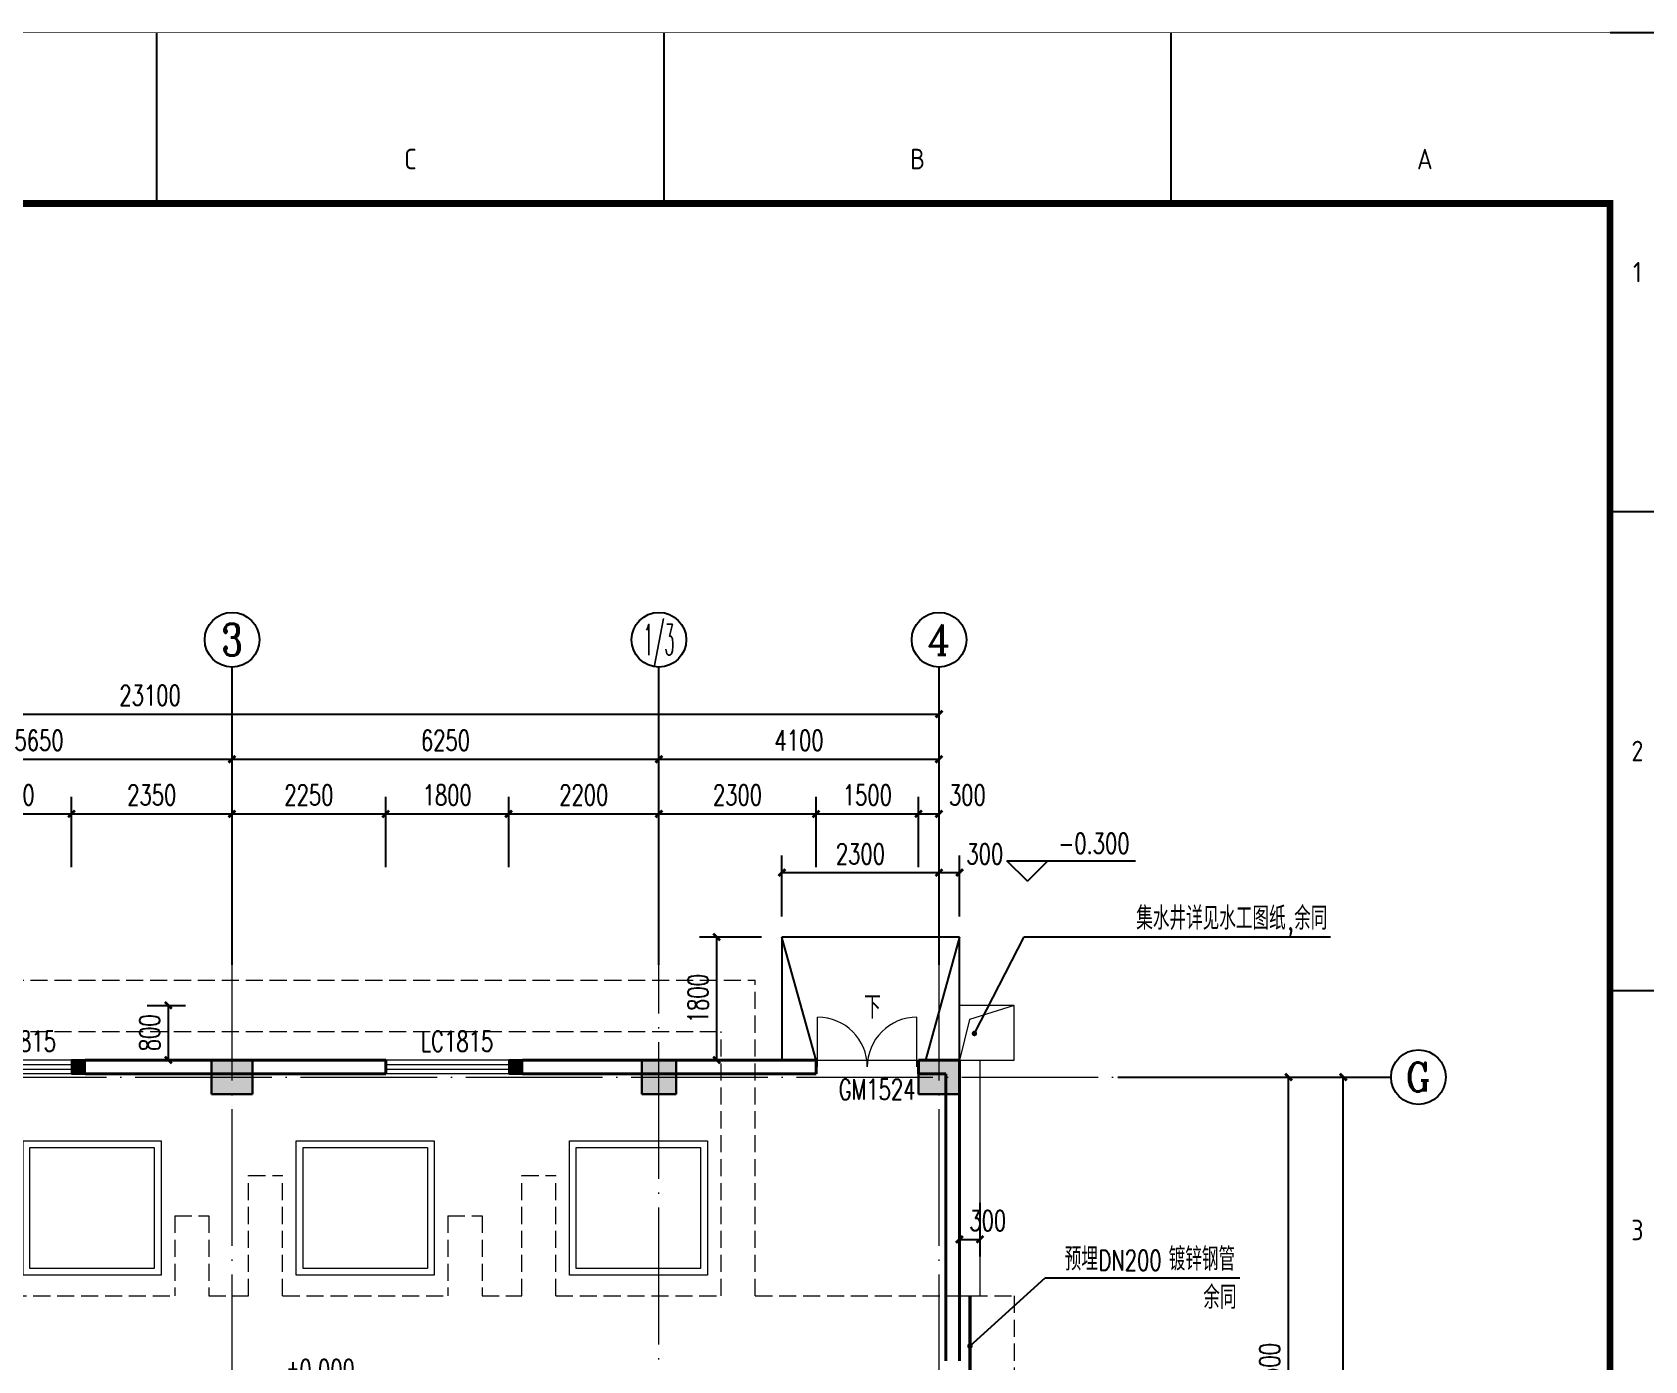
# Model space of a CAD drawing. Extents: x 238398 to 585159, y -66832 to 191741.
# Drawn here: x 400235 to 423842, y 86946 to 106385 of the extents above; entities that cross this region are included whole.
import ezdxf
from ezdxf.enums import TextEntityAlignment as Align

# ---------------------------------------------------------------- set-up
doc = ezdxf.new("R2010")
doc.units = 0
doc.header["$LTSCALE"] = 1000
doc.header["$MEASUREMENT"] = 0
doc.linetypes.add('DASH', pattern=[0.35, 0.25, -0.1])
doc.linetypes.add('DOTE', pattern=[2.42, 2, -0.2, 0.02, -0.2])
for name, color, linetype in [('AXIS', 3, 'Continuous'), ('AXIS_TEXT', 7, 'Continuous'), ('DIM_ELEV', 3, 'Continuous'), ('DIM_LEAD', 3, 'Continuous'), ('DIM_SYMB', 3, 'Continuous'), ('GZZ', 9, 'Continuous'), ('PUB_DIM', 76, 'Continuous'), ('S_STAIR', 2, 'Continuous'), ('WINDOW_TEXT', 7, 'Continuous')]:
    doc.layers.add(name, color=color, linetype=linetype)
for name, color, linetype, lineweight in [('COLUMN', 9, 'Continuous', 30), ('DOTE', 18, 'DOTE', 13), ('PUB_HATCH', 252, 'Continuous', 5), ('PUB_TEXT', 7, 'Continuous', 20), ('WALL', 4, 'Continuous', 40), ('WINDOW', 2, 'Continuous', 18), ('水', 33, 'Continuous', 18), ('设备层', 8, 'Continuous', 5)]:
    doc.layers.add(name, color=color, linetype=linetype, lineweight=lineweight)
doc.styles.add('_TCH_AXIS', font='complex.shx', dxfattribs={"bigfont": 'gbcbig.shx'})
doc.styles.add('_TCH_DIM', font='SIMPLEX', dxfattribs={"bigfont": 'GBCBIG'})
doc.styles.add('_TCH_DIM_T3', font='SIMPLEX', dxfattribs={"width": 0.705882, "bigfont": 'GBCBIG'})
doc.styles.add('_TCH_WINDOW', font='geditxt.shx', dxfattribs={"bigfont": 'hztxt1.shx'})
doc.styles.add('COMPLEX', font='geditxt.shx')
doc.styles.get("Standard").update_dxf_attribs({"font": 'gbenor.shx', "bigfont": 'gbcbig.shx'})
doc.styles.add('TK', font='GEDITXT.SHX', dxfattribs={"width": 0.85, "height": 3.5, "bigfont": 'hztxt1.shx'})
doc.dimstyles.new('_TCH_ARCH&&100', dxfattribs={"dimtxt": 297.5, "dimasz": 100, "dimexe": 250, "dimexo": 300, "dimgap": 126.25, "dimtad": 1, "dimdec": 0, "dimzin": 0, "dimdsep": 46, "dimtxsty": '_TCH_DIM_T3', "dimblk": 'ARCHTICK', "dimcen": 0.09, "dimazin": 2, "dimtfac": 1, "dimtdec": 0, "dimtix": 1, "dimtmove": 2, "dimatfit": 3, "dimfxl": 1, "dimtolj": 1, "dimtzin": 0, "dimarcsym": 0})
doc.dimstyles.get("Standard").update_dxf_attribs({"dimscale": 100, "dimtxt": 3.5, "dimasz": 1, "dimexe": 2.5, "dimexo": 3, "dimgap": 1.5, "dimtad": 1, "dimdec": 0, "dimzin": 0, "dimdsep": 46, "dimtxsty": 'Standard', "dimblk": 'ARCHTICK', "dimcen": 0.09, "dimadec": 0, "dimazin": 0, "dimtfac": 1, "dimtdec": 0, "dimtix": 1, "dimtmove": 2, "dimatfit": 3, "dimfxl": 1, "dimtolj": 1, "dimtzin": 0, "dimarcsym": 0})

# ---------------------------------------------------------------- blocks, each defined once
blk = doc.blocks.new('GEDI_WK_A1_V')
at = {"color": 3}
for p, q in [((371.25, 816), (371.25, 841)), ((445.5, 816), (445.5, 841)), ((519.75, 816), (519.75, 841)), ((584, 841), (594, 841)), ((584, 770.92), (594, 770.92)), ((584, 700.83), (594, 700.83))]:
    blk.add_line(p, q, dxfattribs=at)
for points, const_width in [([(0, 841), (0, 0), (594, 0), (594, 841)], 0.1), ([(10, 816), (10, 10), (584, 10), (584, 816)], 1)]:
    blk.add_lwpolyline(points, close=True, dxfattribs=dict(at, const_width=const_width))
for s, p in [('C', (408.38, 821)), ('B', (482.62, 821)), ('A', (556.88, 821))]:
    blk.add_text(s, height=3, dxfattribs=at).set_placement(p, align=Align.CENTER)
for s, p in [('1', (588, 805.96)), ('2', (588, 735.88)), ('3', (588, 665.79))]:
    blk.add_text(s, height=3, dxfattribs=at).set_placement(p, align=Align.MIDDLE)
blk = doc.blocks.new('CEEC_TK_A1_V')
blk.add_blockref('GEDI_WK_A1_V', (0, 0))
at = {"style": 'TK', "width": 0.85}
for tag, height, p in [('PROJECTNAME', 4.75, (529, 44)), ('PHASE', 4, (571, 44)), ('DRAWINGNAME', 4.75, (539, 31))]:
    blk.add_attdef(tag, text='', height=height, dxfattribs=at).set_placement(p, align=Align.MIDDLE_CENTER)
for tag, p, height in [('APPROVE', (416, 32.75), 3.5), ('DESIGN', (461, 32.75), 3.5), ('REVIEW1', (416, 25.75), 3.5), ('DRAW', (461, 25.75), 3.5), ('REVIEW2', (416, 18.75), 3.5), ('PROPORTION', (461, 18.75), 3.5), ('DRAWINGNUMBER', (511, 18.5), 4), ('CHECK', (416, 11.75), 3.5), ('DATE', (461, 11.75), 3.5), ('VERSION', (577, 11.75), 3.5)]:
    blk.add_attdef(tag, p, '', height=height, dxfattribs=at)
blk = doc.blocks.new('_AXISO')
blk.add_circle((0, 0), 0.5)
at = {"layer": 'AXIS_TEXT', "style": 'COMPLEX', "width": 1.041667}
blk.add_attdef('A', text='', height=0.56, dxfattribs=at).set_placement((-0.25, -0.28), (0.25, -0.28), align=Align.FIT)
blk = doc.blocks.new('_ArchTick')
at = {"color": 0, "linetype": 'ByBlock', "const_width": 0.4}
blk.add_lwpolyline([(-0.5, -0.5), (0.5, 0.5)], dxfattribs=at)
blk = doc.blocks.new('*D536')
at = {"layer": 'AXIS', "color": 0, "lineweight": -2, "transparency": 16777216}
for p, q in [((416428, 91096), (419678, 91096)), ((419428, 47596), (419428, 91096)), ((416428, 47596), (419678, 47596))]:
    blk.add_line(p, q, dxfattribs=at)
at = {"layer": 'Defpoints', "color": 0, "transparency": 16777216}
for p in [(416128, 91096), (419428, 91096), (416128, 47596)]:
    blk.add_point(p, dxfattribs=at)
at = {"layer": 'AXIS', "color": 0, "lineweight": -2, "transparency": 16777216, "xscale": 100, "yscale": 100, "zscale": 100}
for p, rotation in [((419428, 91096), 90), ((419428, 47596), 270)]:
    blk.add_blockref('_ArchTick', p, dxfattribs=dict(at, rotation=rotation))
at = {"layer": 'AXIS', "color": 0, "transparency": 16777216, "insert": (419153, 69346), "char_height": 297.5, "attachment_point": 5, "rotation": 90, "style": '_TCH_DIM_T3'}
blk.add_mtext('\\A1;43500', dxfattribs=at)
blk = doc.blocks.new('*D542')
at = {"layer": 'AXIS', "color": 0, "lineweight": -2, "transparency": 16777216}
for p, q in [((416428, 91096), (418878, 91096)), ((418628, 82596), (418628, 91096)), ((416428, 82596), (418878, 82596))]:
    blk.add_line(p, q, dxfattribs=at)
at = {"layer": 'Defpoints', "color": 0, "transparency": 16777216}
for p in [(416128, 91096), (418628, 91096), (416128, 82596)]:
    blk.add_point(p, dxfattribs=at)
at = {"layer": 'AXIS', "color": 0, "lineweight": -2, "transparency": 16777216, "xscale": 100, "yscale": 100, "zscale": 100}
for p, rotation in [((418628, 91096), 90), ((418628, 82596), 270)]:
    blk.add_blockref('_ArchTick', p, dxfattribs=dict(at, rotation=rotation))
at = {"layer": 'AXIS', "color": 0, "transparency": 16777216, "insert": (418353, 86846), "char_height": 297.5, "attachment_point": 5, "rotation": 90, "style": '_TCH_DIM_T3'}
blk.add_mtext('\\A1;8500', dxfattribs=at)
blk = doc.blocks.new('*D544')
at = {"layer": 'AXIS', "color": 0, "lineweight": -2, "transparency": 16777216}
for p, q in [((390410, 93397), (390410, 96658)), ((413510, 93397), (413510, 96658)), ((390410, 96408), (413510, 96408))]:
    blk.add_line(p, q, dxfattribs=at)
at = {"layer": 'Defpoints', "color": 0, "transparency": 16777216}
for p in [(413510, 96408), (390410, 93097), (413510, 93097)]:
    blk.add_point(p, dxfattribs=at)
at = {"layer": 'AXIS', "color": 0, "lineweight": -2, "transparency": 16777216, "xscale": 100, "yscale": 100, "zscale": 100, "rotation": 180}
blk.add_blockref('_ArchTick', (390410, 96408), dxfattribs=at)
at = {"layer": 'AXIS', "color": 0, "lineweight": -2, "transparency": 16777216, "xscale": 100, "yscale": 100, "zscale": 100}
blk.add_blockref('_ArchTick', (413510, 96408), dxfattribs=at)
at = {"layer": 'AXIS', "color": 0, "transparency": 16777216, "insert": (401960, 96683), "char_height": 297.5, "attachment_point": 5, "style": '_TCH_DIM_T3'}
blk.add_mtext('\\A1;23100', dxfattribs=at)
blk = doc.blocks.new('*D546')
at = {"layer": 'AXIS', "color": 0, "lineweight": -2, "transparency": 16777216}
for p, q in [((397510, 92737), (397510, 95998)), ((403160, 92737), (403160, 95998)), ((397510, 95748), (403160, 95748))]:
    blk.add_line(p, q, dxfattribs=at)
at = {"layer": 'Defpoints', "color": 0, "transparency": 16777216}
for p in [(403160, 95748), (397510, 92437), (403160, 92437)]:
    blk.add_point(p, dxfattribs=at)
at = {"layer": 'AXIS', "color": 0, "lineweight": -2, "transparency": 16777216, "xscale": 100, "yscale": 100, "zscale": 100, "rotation": 180}
blk.add_blockref('_ArchTick', (397510, 95748), dxfattribs=at)
at = {"layer": 'AXIS', "color": 0, "lineweight": -2, "transparency": 16777216, "xscale": 100, "yscale": 100, "zscale": 100}
blk.add_blockref('_ArchTick', (403160, 95748), dxfattribs=at)
at = {"layer": 'AXIS', "color": 0, "transparency": 16777216, "insert": (400335, 96023), "char_height": 297.5, "attachment_point": 5, "style": '_TCH_DIM_T3'}
blk.add_mtext('\\A1;5650', dxfattribs=at)
blk = doc.blocks.new('*D547')
at = {"layer": 'AXIS', "color": 0, "lineweight": -2, "transparency": 16777216}
for p, q in [((403160, 92737), (403160, 95998)), ((409410, 92737), (409410, 95998)), ((403160, 95748), (409410, 95748))]:
    blk.add_line(p, q, dxfattribs=at)
at = {"layer": 'Defpoints', "color": 0, "transparency": 16777216}
for p in [(409410, 95748), (403160, 92437), (409410, 92437)]:
    blk.add_point(p, dxfattribs=at)
at = {"layer": 'AXIS', "color": 0, "lineweight": -2, "transparency": 16777216, "xscale": 100, "yscale": 100, "zscale": 100, "rotation": 180}
blk.add_blockref('_ArchTick', (403160, 95748), dxfattribs=at)
at = {"layer": 'AXIS', "color": 0, "lineweight": -2, "transparency": 16777216, "xscale": 100, "yscale": 100, "zscale": 100}
blk.add_blockref('_ArchTick', (409410, 95748), dxfattribs=at)
at = {"layer": 'AXIS', "color": 0, "transparency": 16777216, "insert": (406285, 96023), "char_height": 297.5, "attachment_point": 5, "style": '_TCH_DIM_T3'}
blk.add_mtext('\\A1;6250', dxfattribs=at)
blk = doc.blocks.new('*D548')
at = {"layer": 'AXIS', "color": 0, "lineweight": -2, "transparency": 16777216}
for p, q in [((409410, 92737), (409410, 95998)), ((413510, 92737), (413510, 95998)), ((409410, 95748), (413510, 95748))]:
    blk.add_line(p, q, dxfattribs=at)
at = {"layer": 'Defpoints', "color": 0, "transparency": 16777216}
for p in [(413510, 95748), (409410, 92437), (413510, 92437)]:
    blk.add_point(p, dxfattribs=at)
at = {"layer": 'AXIS', "color": 0, "lineweight": -2, "transparency": 16777216, "xscale": 100, "yscale": 100, "zscale": 100, "rotation": 180}
blk.add_blockref('_ArchTick', (409410, 95748), dxfattribs=at)
at = {"layer": 'AXIS', "color": 0, "lineweight": -2, "transparency": 16777216, "xscale": 100, "yscale": 100, "zscale": 100}
blk.add_blockref('_ArchTick', (413510, 95748), dxfattribs=at)
at = {"layer": 'AXIS', "color": 0, "transparency": 16777216, "insert": (411460, 96023), "char_height": 297.5, "attachment_point": 5, "style": '_TCH_DIM_T3'}
blk.add_mtext('\\A1;4100', dxfattribs=at)
blk = doc.blocks.new('readsfdsasdas')
at = {"layer": '设备层', "linetype": 'DASH'}
for p, q in [((359154, 152794), (373264, 152794)), ((359154, 152794), (359154, 152044)), ((373264, 148174), (373264, 152794)), ((359154, 152044), (372764, 152044)), ((372764, 148174), (372764, 152044)), ((361844, 148174), (361844, 149934)), ((361844, 149934), (362344, 149934)), ((362344, 148174), (362344, 149934)), ((365844, 148174), (365844, 149934)), ((365844, 149934), (366344, 149934)), ((366344, 148174), (366344, 149934)), ((369844, 148174), (369844, 149934)), ((369844, 149934), (370344, 149934)), ((370344, 148174), (370344, 149934)), ((364764, 149344), (365264, 149344)), ((364764, 149344), (364764, 148174)), ((365264, 149344), (365264, 148174)), ((368764, 149344), (369264, 149344)), ((368764, 149344), (368764, 148174)), ((369264, 149344), (369264, 148174)), ((360854, 148174), (361844, 148174)), ((360854, 144324), (360854, 148174)), ((362344, 148174), (364764, 148174)), ((365264, 148174), (365844, 148174)), ((366344, 148174), (368764, 148174)), ((369264, 148174), (369844, 148174)), ((370344, 148174), (372764, 148174)), ((373264, 148174), (377054, 148174)), ((377054, 148174), (377054, 146974)), ((361354, 144324), (361354, 146974)), ((361354, 146974), (364454, 146974)), ((364454, 144324), (364454, 146974)), ((364954, 144324), (364954, 146974)), ((364954, 146974), (368054, 146974)), ((368054, 144324), (368054, 146974)), ((368554, 144324), (368554, 146974)), ((368554, 146974), (371654, 146974)), ((371654, 144324), (371654, 146974)), ((372154, 144324), (372154, 146974)), ((372154, 146974), (377054, 146974)), ((361354, 144324), (360854, 144324)), ((364954, 144324), (364454, 144324)), ((368554, 144324), (368054, 144324)), ((372154, 144324), (371654, 144324))]:
    blk.add_line(p, q, dxfattribs=at)
at = {"layer": '设备层'}
for points in [[(362544, 150444), (364564, 150444), (364564, 148474), (362544, 148474)], [(366544, 150444), (368564, 150444), (368564, 148474), (366544, 148474)], [(370544, 150444), (372564, 150444), (372564, 148474), (370544, 148474)], [(362644, 150344), (364464, 150344), (364464, 148574), (362644, 148574)], [(366644, 150344), (368464, 150344), (368464, 148574), (366644, 148574)], [(370644, 150344), (372464, 150344), (372464, 148574), (370644, 148574)], [(361554, 144224), (361554, 146774), (363354, 146774), (363354, 144224)], [(361654, 144324), (361654, 146674), (363254, 146674), (363254, 144324)], [(365154, 144224), (365154, 146774), (366954, 146774), (366954, 144224)], [(365254, 144324), (365254, 146674), (366854, 146674), (366854, 144324)], [(368754, 144224), (368754, 146774), (370554, 146774), (370554, 144224)], [(368854, 144324), (368854, 146674), (370454, 146674), (370454, 144324)], [(372354, 144224), (372354, 146774), (374154, 146774), (374154, 144224)], [(372454, 144324), (372454, 146674), (374054, 146674), (374054, 144324)]]:
    blk.add_lwpolyline(points, close=True, dxfattribs=at)
blk = doc.blocks.new('*D100')
at = {"layer": 'Defpoints', "color": 0, "transparency": 16777216}
for p in [(413510, 94088), (411210, 93146), (413510, 93146)]:
    blk.add_point(p, dxfattribs=at)
at = {"layer": 'PUB_DIM', "color": 0, "lineweight": -2, "transparency": 16777216}
for p, q in [((411210, 93446), (411210, 94338)), ((413510, 93446), (413510, 94338)), ((411210, 94088), (413510, 94088))]:
    blk.add_line(p, q, dxfattribs=at)
at = {"layer": 'PUB_DIM', "color": 0, "lineweight": -2, "transparency": 16777216, "xscale": 100, "yscale": 100, "zscale": 100, "rotation": 180}
blk.add_blockref('_ArchTick', (411210, 94088), dxfattribs=at)
at = {"layer": 'PUB_DIM', "color": 0, "lineweight": -2, "transparency": 16777216, "xscale": 100, "yscale": 100, "zscale": 100}
blk.add_blockref('_ArchTick', (413510, 94088), dxfattribs=at)
at = {"layer": 'PUB_DIM', "color": 0, "transparency": 16777216, "insert": (412360, 94363), "char_height": 297.5, "attachment_point": 5, "style": '_TCH_DIM_T3'}
blk.add_mtext('\\A1;2300', dxfattribs=at)
blk = doc.blocks.new('*D101')
at = {"layer": 'Defpoints', "color": 0, "transparency": 16777216}
for p in [(413810, 94088), (413510, 93146), (413810, 93146)]:
    blk.add_point(p, dxfattribs=at)
at = {"layer": 'PUB_DIM', "color": 0, "lineweight": -2, "transparency": 16777216}
for p, q in [((413510, 93446), (413510, 94338)), ((413810, 93446), (413810, 94338)), ((413510, 94088), (413810, 94088))]:
    blk.add_line(p, q, dxfattribs=at)
at = {"layer": 'PUB_DIM', "color": 0, "lineweight": -2, "transparency": 16777216, "xscale": 100, "yscale": 100, "zscale": 100, "rotation": 180}
blk.add_blockref('_ArchTick', (413510, 94088), dxfattribs=at)
at = {"layer": 'PUB_DIM', "color": 0, "lineweight": -2, "transparency": 16777216, "xscale": 100, "yscale": 100, "zscale": 100}
blk.add_blockref('_ArchTick', (413810, 94088), dxfattribs=at)
at = {"layer": 'PUB_DIM', "color": 0, "transparency": 16777216, "insert": (414180, 94363), "char_height": 297.5, "attachment_point": 5, "style": '_TCH_DIM_T3'}
blk.add_mtext('\\A1;300', dxfattribs=at)
blk = doc.blocks.new('*D157')
at = {"layer": 'Defpoints', "color": 0, "transparency": 16777216}
for p in [(410256, 93146), (411210, 93146), (411210, 91346)]:
    blk.add_point(p, dxfattribs=at)
at = {"layer": 'PUB_DIM', "color": 0, "lineweight": -2, "transparency": 16777216}
for p, q in [((410910, 93146), (410006, 93146)), ((410256, 91346), (410256, 93146)), ((410910, 91346), (410006, 91346))]:
    blk.add_line(p, q, dxfattribs=at)
at = {"layer": 'PUB_DIM', "color": 0, "lineweight": -2, "transparency": 16777216, "xscale": 100, "yscale": 100, "zscale": 100}
for p, rotation in [((410256, 93146), 90), ((410256, 91346), 270)]:
    blk.add_blockref('_ArchTick', p, dxfattribs=dict(at, rotation=rotation))
at = {"layer": 'PUB_DIM', "color": 0, "transparency": 16777216, "insert": (409981, 92246), "char_height": 297.5, "attachment_point": 5, "rotation": 90, "style": '_TCH_DIM_T3'}
blk.add_mtext('\\A1;1800', dxfattribs=at)
blk = doc.blocks.new('*D366')
at = {"layer": 'Defpoints', "color": 0, "transparency": 16777216}
for p in [(413810, 89556), (414110, 89556), (414110, 88722)]:
    blk.add_point(p, dxfattribs=at)
at = {"layer": 'PUB_DIM', "color": 0, "lineweight": -2, "transparency": 16777216}
for p, q in [((413810, 89256), (413810, 88472)), ((414110, 89256), (414110, 88472)), ((413810, 88722), (414110, 88722))]:
    blk.add_line(p, q, dxfattribs=at)
at = {"layer": 'PUB_DIM', "color": 0, "lineweight": -2, "transparency": 16777216, "xscale": 100, "yscale": 100, "zscale": 100, "rotation": 180}
blk.add_blockref('_ArchTick', (413810, 88722), dxfattribs=at)
at = {"layer": 'PUB_DIM', "color": 0, "lineweight": -2, "transparency": 16777216, "xscale": 100, "yscale": 100, "zscale": 100}
blk.add_blockref('_ArchTick', (414110, 88722), dxfattribs=at)
at = {"layer": 'PUB_DIM', "color": 0, "transparency": 16777216, "insert": (414223, 88997), "char_height": 297.5, "attachment_point": 5, "style": '_TCH_DIM_T3'}
blk.add_mtext('\\A1;300', dxfattribs=at)
blk = doc.blocks.new('*D403')
at = {"layer": 'Defpoints', "color": 0, "transparency": 16777216}
for p in [(401619, 92146), (402228, 92146), (401619, 91346)]:
    blk.add_point(p, dxfattribs=at)
at = {"layer": 'PUB_DIM', "color": 0, "lineweight": -2, "transparency": 16777216}
for p, q in [((401919, 92146), (402478, 92146)), ((402228, 91346), (402228, 92146)), ((401919, 91346), (402478, 91346))]:
    blk.add_line(p, q, dxfattribs=at)
at = {"layer": 'PUB_DIM', "color": 0, "lineweight": -2, "transparency": 16777216, "xscale": 100, "yscale": 100, "zscale": 100}
for p, rotation in [((402228, 92146), 90), ((402228, 91346), 270)]:
    blk.add_blockref('_ArchTick', p, dxfattribs=dict(at, rotation=rotation))
at = {"layer": 'PUB_DIM', "color": 0, "transparency": 16777216, "insert": (401953, 91746), "char_height": 297.5, "attachment_point": 5, "rotation": 90, "style": '_TCH_DIM_T3'}
blk.add_mtext('\\A1;800', dxfattribs=at)
blk = doc.blocks.new('*D448')
at = {"layer": 'Defpoints', "color": 0, "transparency": 16777216}
for p in [(400810, 94948), (399010, 93869), (400810, 93869)]:
    blk.add_point(p, dxfattribs=at)
at = {"layer": 'PUB_DIM', "color": 0, "lineweight": -2, "transparency": 16777216}
for p, q in [((399010, 94169), (399010, 95198)), ((400810, 94169), (400810, 95198)), ((399010, 94948), (400810, 94948))]:
    blk.add_line(p, q, dxfattribs=at)
at = {"layer": 'PUB_DIM', "color": 0, "lineweight": -2, "transparency": 16777216, "xscale": 100, "yscale": 100, "zscale": 100, "rotation": 180}
blk.add_blockref('_ArchTick', (399010, 94948), dxfattribs=at)
at = {"layer": 'PUB_DIM', "color": 0, "lineweight": -2, "transparency": 16777216, "xscale": 100, "yscale": 100, "zscale": 100}
blk.add_blockref('_ArchTick', (400810, 94948), dxfattribs=at)
at = {"layer": 'PUB_DIM', "color": 0, "transparency": 16777216, "insert": (399910, 95223), "char_height": 297.5, "attachment_point": 5, "style": '_TCH_DIM_T3'}
blk.add_mtext('\\A1;1800', dxfattribs=at)
blk = doc.blocks.new('*D449')
at = {"layer": 'Defpoints', "color": 0, "transparency": 16777216}
for p in [(403160, 94948), (400810, 93869), (403160, 93869)]:
    blk.add_point(p, dxfattribs=at)
at = {"layer": 'PUB_DIM', "color": 0, "lineweight": -2, "transparency": 16777216}
for p, q in [((400810, 94169), (400810, 95198)), ((403160, 94169), (403160, 95198)), ((400810, 94948), (403160, 94948))]:
    blk.add_line(p, q, dxfattribs=at)
at = {"layer": 'PUB_DIM', "color": 0, "lineweight": -2, "transparency": 16777216, "xscale": 100, "yscale": 100, "zscale": 100, "rotation": 180}
blk.add_blockref('_ArchTick', (400810, 94948), dxfattribs=at)
at = {"layer": 'PUB_DIM', "color": 0, "lineweight": -2, "transparency": 16777216, "xscale": 100, "yscale": 100, "zscale": 100}
blk.add_blockref('_ArchTick', (403160, 94948), dxfattribs=at)
at = {"layer": 'PUB_DIM', "color": 0, "transparency": 16777216, "insert": (401985, 95223), "char_height": 297.5, "attachment_point": 5, "style": '_TCH_DIM_T3'}
blk.add_mtext('\\A1;2350', dxfattribs=at)
blk = doc.blocks.new('*D450')
at = {"layer": 'Defpoints', "color": 0, "transparency": 16777216}
for p in [(405410, 94948), (403160, 93869), (405410, 93869)]:
    blk.add_point(p, dxfattribs=at)
at = {"layer": 'PUB_DIM', "color": 0, "lineweight": -2, "transparency": 16777216}
for p, q in [((403160, 94169), (403160, 95198)), ((405410, 94169), (405410, 95198)), ((403160, 94948), (405410, 94948))]:
    blk.add_line(p, q, dxfattribs=at)
at = {"layer": 'PUB_DIM', "color": 0, "lineweight": -2, "transparency": 16777216, "xscale": 100, "yscale": 100, "zscale": 100, "rotation": 180}
blk.add_blockref('_ArchTick', (403160, 94948), dxfattribs=at)
at = {"layer": 'PUB_DIM', "color": 0, "lineweight": -2, "transparency": 16777216, "xscale": 100, "yscale": 100, "zscale": 100}
blk.add_blockref('_ArchTick', (405410, 94948), dxfattribs=at)
at = {"layer": 'PUB_DIM', "color": 0, "transparency": 16777216, "insert": (404285, 95223), "char_height": 297.5, "attachment_point": 5, "style": '_TCH_DIM_T3'}
blk.add_mtext('\\A1;2250', dxfattribs=at)
blk = doc.blocks.new('*D451')
at = {"layer": 'Defpoints', "color": 0, "transparency": 16777216}
for p in [(407210, 94948), (405410, 93869), (407210, 93869)]:
    blk.add_point(p, dxfattribs=at)
at = {"layer": 'PUB_DIM', "color": 0, "lineweight": -2, "transparency": 16777216}
for p, q in [((405410, 94169), (405410, 95198)), ((407210, 94169), (407210, 95198)), ((405410, 94948), (407210, 94948))]:
    blk.add_line(p, q, dxfattribs=at)
at = {"layer": 'PUB_DIM', "color": 0, "lineweight": -2, "transparency": 16777216, "xscale": 100, "yscale": 100, "zscale": 100, "rotation": 180}
blk.add_blockref('_ArchTick', (405410, 94948), dxfattribs=at)
at = {"layer": 'PUB_DIM', "color": 0, "lineweight": -2, "transparency": 16777216, "xscale": 100, "yscale": 100, "zscale": 100}
blk.add_blockref('_ArchTick', (407210, 94948), dxfattribs=at)
at = {"layer": 'PUB_DIM', "color": 0, "transparency": 16777216, "insert": (406310, 95223), "char_height": 297.5, "attachment_point": 5, "style": '_TCH_DIM_T3'}
blk.add_mtext('\\A1;1800', dxfattribs=at)
blk = doc.blocks.new('*D452')
at = {"layer": 'Defpoints', "color": 0, "transparency": 16777216}
for p in [(409410, 94948), (407210, 93869), (409410, 93869)]:
    blk.add_point(p, dxfattribs=at)
at = {"layer": 'PUB_DIM', "color": 0, "lineweight": -2, "transparency": 16777216}
for p, q in [((407210, 94169), (407210, 95198)), ((409410, 94169), (409410, 95198)), ((407210, 94948), (409410, 94948))]:
    blk.add_line(p, q, dxfattribs=at)
at = {"layer": 'PUB_DIM', "color": 0, "lineweight": -2, "transparency": 16777216, "xscale": 100, "yscale": 100, "zscale": 100, "rotation": 180}
blk.add_blockref('_ArchTick', (407210, 94948), dxfattribs=at)
at = {"layer": 'PUB_DIM', "color": 0, "lineweight": -2, "transparency": 16777216, "xscale": 100, "yscale": 100, "zscale": 100}
blk.add_blockref('_ArchTick', (409410, 94948), dxfattribs=at)
at = {"layer": 'PUB_DIM', "color": 0, "transparency": 16777216, "insert": (408310, 95223), "char_height": 297.5, "attachment_point": 5, "style": '_TCH_DIM_T3'}
blk.add_mtext('\\A1;2200', dxfattribs=at)
blk = doc.blocks.new('*D453')
at = {"layer": 'Defpoints', "color": 0, "transparency": 16777216}
for p in [(411710, 94948), (409410, 93869), (411710, 93869)]:
    blk.add_point(p, dxfattribs=at)
at = {"layer": 'PUB_DIM', "color": 0, "lineweight": -2, "transparency": 16777216}
for p, q in [((409410, 94169), (409410, 95198)), ((411710, 94169), (411710, 95198)), ((409410, 94948), (411710, 94948))]:
    blk.add_line(p, q, dxfattribs=at)
at = {"layer": 'PUB_DIM', "color": 0, "lineweight": -2, "transparency": 16777216, "xscale": 100, "yscale": 100, "zscale": 100, "rotation": 180}
blk.add_blockref('_ArchTick', (409410, 94948), dxfattribs=at)
at = {"layer": 'PUB_DIM', "color": 0, "lineweight": -2, "transparency": 16777216, "xscale": 100, "yscale": 100, "zscale": 100}
blk.add_blockref('_ArchTick', (411710, 94948), dxfattribs=at)
at = {"layer": 'PUB_DIM', "color": 0, "transparency": 16777216, "insert": (410560, 95223), "char_height": 297.5, "attachment_point": 5, "style": '_TCH_DIM_T3'}
blk.add_mtext('\\A1;2300', dxfattribs=at)
blk = doc.blocks.new('*D454')
at = {"layer": 'Defpoints', "color": 0, "transparency": 16777216}
for p in [(413210, 94948), (411710, 93869), (413210, 93869)]:
    blk.add_point(p, dxfattribs=at)
at = {"layer": 'PUB_DIM', "color": 0, "lineweight": -2, "transparency": 16777216}
for p, q in [((411710, 94169), (411710, 95198)), ((413210, 94169), (413210, 95198)), ((411710, 94948), (413210, 94948))]:
    blk.add_line(p, q, dxfattribs=at)
at = {"layer": 'PUB_DIM', "color": 0, "lineweight": -2, "transparency": 16777216, "xscale": 100, "yscale": 100, "zscale": 100, "rotation": 180}
blk.add_blockref('_ArchTick', (411710, 94948), dxfattribs=at)
at = {"layer": 'PUB_DIM', "color": 0, "lineweight": -2, "transparency": 16777216, "xscale": 100, "yscale": 100, "zscale": 100}
blk.add_blockref('_ArchTick', (413210, 94948), dxfattribs=at)
at = {"layer": 'PUB_DIM', "color": 0, "transparency": 16777216, "insert": (412460, 95223), "char_height": 297.5, "attachment_point": 5, "style": '_TCH_DIM_T3'}
blk.add_mtext('\\A1;1500', dxfattribs=at)
blk = doc.blocks.new('*D455')
at = {"layer": 'Defpoints', "color": 0, "transparency": 16777216}
for p in [(413510, 94948), (413210, 93869), (413510, 93869)]:
    blk.add_point(p, dxfattribs=at)
at = {"layer": 'PUB_DIM', "color": 0, "lineweight": -2, "transparency": 16777216}
for p, q in [((413210, 94169), (413210, 95198)), ((413510, 94169), (413510, 95198)), ((413210, 94948), (413510, 94948))]:
    blk.add_line(p, q, dxfattribs=at)
at = {"layer": 'PUB_DIM', "color": 0, "lineweight": -2, "transparency": 16777216, "xscale": 100, "yscale": 100, "zscale": 100, "rotation": 180}
blk.add_blockref('_ArchTick', (413210, 94948), dxfattribs=at)
at = {"layer": 'PUB_DIM', "color": 0, "lineweight": -2, "transparency": 16777216, "xscale": 100, "yscale": 100, "zscale": 100}
blk.add_blockref('_ArchTick', (413510, 94948), dxfattribs=at)
at = {"layer": 'PUB_DIM', "color": 0, "transparency": 16777216, "insert": (413925, 95223), "char_height": 297.5, "attachment_point": 5, "style": '_TCH_DIM_T3'}
blk.add_mtext('\\A1;300', dxfattribs=at)
blk = doc.blocks.new('$DorLib2D$00000004')
for p, q in [((-0.485, 0), (-0.485, 0.485)), ((0.485, 0), (0.485, 0.485))]:
    blk.add_line(p, q)
at = {"lineweight": 13}
for centre, start, end in [((-0.485, 0), 0, 90), ((0.485, 0), 90, 180)]:
    blk.add_arc(centre, 0.485, start, end, dxfattribs=at)
blk = doc.blocks.new('$TCHSYS$WIN2D')
for p, q in [((-0.5, 0.5), (0.5, 0.5)), ((0.5, 0.167), (-0.5, 0.167)), ((0.5, -0.167), (-0.5, -0.167)), ((-0.5, -0.5), (0.5, -0.5))]:
    blk.add_line(p, q)
blk = doc.blocks.new('_FZH')
blk.add_lwpolyline([(-0.5, -0.5), (0.5, -0.5), (0.5, 0.5), (-0.5, 0.5)], close=True)
at = {"layer": 'PUB_HATCH'}
blk.add_solid([(-0.5, -0.5), (0.5, -0.5), (-0.5, 0.5), (0.5, 0.5)], dxfattribs=at)
blk = doc.blocks.new('*D675')
at = {"color": 0, "lineweight": -2, "transparency": 16777216}
for p, q in [((390310, 90846), (390310, 89349)), ((390310, 89349), (391411, 89149)), ((391411, 89149), (391411, 87858))]:
    blk.add_line(p, q, dxfattribs=at)
at = {"layer": 'Defpoints', "color": 0, "transparency": 16777216}
for p in [(390310, 91146), (391411, 88949), (413810, 47346)]:
    blk.add_point(p, dxfattribs=at)
at = {"color": 0, "transparency": 16777216, "insert": (391086, 88328), "char_height": 350, "attachment_point": 5, "rotation": 90}
blk.add_mtext('\\A1;23500', dxfattribs=at)
blk = doc.blocks.new('*D676')
at = {"color": 0, "lineweight": -2, "transparency": 16777216}
for p, q in [((390610, 91146), (391390, 91146)), ((391390, 91146), (391590, 89806)), ((391590, 89806), (392903, 89806))]:
    blk.add_line(p, q, dxfattribs=at)
at = {"layer": 'Defpoints', "color": 0, "transparency": 16777216}
for p in [(390310, 91146), (391790, 89806), (413810, 47346)]:
    blk.add_point(p, dxfattribs=at)
at = {"color": 0, "transparency": 16777216, "insert": (392421, 90131), "char_height": 350, "attachment_point": 5}
blk.add_mtext('\\A1;43800', dxfattribs=at)
blk = doc.blocks.new('zw1')
at = {"layer": 'PUB_HATCH'}
for points in [[(403460.3, 90846.1), (403460.3, 91346.1), (402860.3, 91346.1), (402860.3, 90846.1)], [(409660.3, 90846.1), (409660.3, 91346.1), (409160.3, 91346.1), (409160.3, 90846.1)], [(413810.3, 90846.1), (413810.3, 91346.1), (413210.3, 91346.1), (413210.3, 90846.1)]]:
    blk.add_hatch(color=256, dxfattribs=at).paths.add_polyline_path(points)
at = {"layer": 'AXIS'}
for p, q in [((403160.3, 93096.8), (403160.3, 97096.8)), ((409410.3, 93096.8), (409410.3, 97096.8)), ((413510.3, 93096.8), (413510.3, 97096.8)), ((416127.9, 91096.1), (420127.9, 91096.1))]:
    blk.add_line(p, q, dxfattribs=at)
at = {"layer": 'COLUMN'}
for p, q in [((403460.3, 91346.1), (402860.3, 91346.1)), ((402860.3, 91346.1), (402860.3, 90846.1)), ((403460.3, 90846.1), (403460.3, 91346.1)), ((409660.3, 91346.1), (409160.3, 91346.1)), ((409160.3, 91346.1), (409160.3, 90846.1)), ((409660.3, 90846.1), (409660.3, 91346.1)), ((413810.3, 91346.1), (413210.3, 91346.1)), ((413210.3, 91346.1), (413210.3, 90846.1)), ((413810.3, 90846.1), (413810.3, 91346.1)), ((402860.3, 90846.1), (403460.3, 90846.1)), ((409160.3, 90846.1), (409660.3, 90846.1)), ((413210.3, 90846.1), (413810.3, 90846.1))]:
    blk.add_line(p, q, dxfattribs=at)
at = {"layer": 'DOTE'}
blk.add_line((387221.9, 91096.1), (416127.9, 91096.1), dxfattribs=at)
for points in [[(403160.3, 42646.1), (403160.3, 94439.3)], [(409410.3, 82346.1), (409410.3, 94439.3)], [(413510.3, 42646.1), (413510.3, 94439.3)]]:
    blk.add_lwpolyline(points, dxfattribs=at)
at = {"layer": 'AXIS'}
ref = blk.add_blockref('_AXISO', (403160.3, 97496.8), dxfattribs=dict(at, xscale=800, yscale=800, zscale=800))
ref.add_attrib('A', '3', dxfattribs={"layer": 'AXIS_TEXT', "height": 465.9, "style": '_TCH_AXIS'}).set_placement((403005, 97263.8), (403315.6, 97263.8), align=Align.FIT)
ref = blk.add_blockref('_AXISO', (409410.3, 97496.8), dxfattribs=dict(at, xscale=800, yscale=800, zscale=800))
ref.add_attrib('A', '1/3', dxfattribs={"layer": 'AXIS_TEXT', "height": 452.55, "style": '_TCH_AXIS', "width": 0.411765}).set_placement((409184.1, 97270.5), (409636.6, 97270.5), align=Align.FIT)
ref = blk.add_blockref('_AXISO', (413510.3, 97496.8), dxfattribs=dict(at, xscale=800, yscale=800, zscale=800))
ref.add_attrib('A', '4', dxfattribs={"layer": 'AXIS_TEXT', "height": 445.4, "style": '_TCH_AXIS'}).set_placement((413340.6, 97274), (413680, 97274), align=Align.FIT)
ref = blk.add_blockref('_AXISO', (420527.9, 91096.1), dxfattribs=dict(at, xscale=800, yscale=800, zscale=800))
ref.add_attrib('A', 'G', dxfattribs={"layer": 'AXIS_TEXT', "height": 425.2, "style": '_TCH_AXIS'}).set_placement((420345.7, 90883.6), (420710.1, 90883.6), align=Align.FIT)
for p1, p2, distance, picture, middle in [((390410.3, 93096.8), (413510.3, 93096.8), 3311.5, '*D544', (401960.3, 96683.2)), ((397510.3, 92436.8), (403160.3, 92436.8), 3311.5, '*D546', (400335.3, 96023.3)), ((403160.3, 92436.8), (409410.3, 92436.8), 3311.5, '*D547', (406285.3, 96023.3)), ((409410.3, 92436.8), (413510.3, 92436.8), 3311.5, '*D548', (411460.3, 96023.3)), ((416127.9, 47596.1), (416127.9, 91096.1), -3300, '*D536', (419152.9, 69346.1)), ((416127.9, 82596.1), (416127.9, 91096.1), -2500, '*D542', (418352.9, 86846.1))]:
    dim = blk.add_aligned_dim(p1=p1, p2=p2, distance=distance, dimstyle='_TCH_ARCH&&100', dxfattribs=at)
    dim.commit()
    dim.dimension.update_dxf_attribs({"geometry": picture, "text_midpoint": middle})

msp = doc.modelspace()

# ---------------------------------------------------------------- linework, layer by layer
at = {"layer": 'DIM_ELEV'}
for p, q in [((414805.2, 93961.5), (414505.2, 94261.5)), ((414505.2, 94261.5), (416386.3, 94261.5)), ((414805.2, 93961.5), (415105.2, 94261.5))]:
    msp.add_line(p, q, dxfattribs=at)
at = {"layer": 'DIM_LEAD'}
for p, q in [((414028.7, 91734.7), (414757.2, 93147.4)), ((414757.2, 93147.4), (419242.7, 93147.4)), ((413962.5, 87160.3), (415064.9, 88160.8)), ((415064.9, 88160.8), (417912.3, 88160.8))]:
    msp.add_line(p, q, dxfattribs=at)
at = {"layer": 'DIM_LEAD', "const_width": 40}
for points in [[(414019.5, 91716.9, 1), (414037.8, 91752.4, 1)], [(413947.6, 87146.9, 1), (413977.3, 87173.8, 1)]]:
    msp.add_lwpolyline(points, format="xyb", close=True, dxfattribs=at)
at = {"layer": 'DIM_SYMB'}
msp.add_lwpolyline([(412510.3, 92407.2, 0, 0, 0), (412510.3, 92846.1, 80, 0, 0), (412510.3, 93146.1, 0, 0, 0)], format="xyseb", dxfattribs=at)
at = {"layer": 'S_STAIR'}
for p, q in [((413810.3, 93146.1), (411210.3, 93146.1)), ((411210.3, 93146.1), (411210.3, 91346.1)), ((411710.3, 91346.1), (411210.3, 93146.1)), ((413810.3, 93146.1), (413310.3, 91346.1)), ((413810.3, 91346.1), (413810.3, 93146.1))]:
    msp.add_line(p, q, dxfattribs=at)
at = {"layer": 'WALL'}
for p, q in [((405410.3, 91346.1), (401010, 91346.1)), ((401010, 91146.1), (405410.3, 91146.1)), ((405410.3, 91146.1), (405410.3, 91346.1)), ((411710.3, 91346.1), (407410.3, 91346.1)), ((407410.3, 91146.1), (411710.3, 91146.1)), ((411710.3, 91146.1), (411710.3, 91346.1)), ((413810.3, 91346.1), (413210.3, 91346.1)), ((413210.3, 91346.1), (413210.3, 91146.1)), ((413210.3, 91146.1), (413610.3, 91146.1)), ((413610.3, 86946.1), (413610.3, 91146.1)), ((413810.3, 86946.1), (413810.3, 91346.1))]:
    msp.add_line(p, q, dxfattribs=at)
at = {"layer": 'WINDOW'}
msp.add_lwpolyline([(411710.3, 91346.1), (413210.3, 91346.1)], dxfattribs=at)
at = {"layer": '水'}
msp.add_lwpolyline([(413810.3, 91346.1), (414610.3, 91346.1), (414610.3, 92146.1), (413810.3, 92146.1)], close=True, dxfattribs=at)
for points in [[(414610.3, 92146.1), (413956.3, 91941.5), (413810.3, 91346.1)], [(414110.3, 87896.1), (414110.3, 91346.1)], [(413810.3, 87896.1), (414110.3, 87896.1)]]:
    msp.add_lwpolyline(points, dxfattribs=at)
at = {"layer": '水', "linetype": 'DASH', "const_width": 50}
msp.add_lwpolyline([(413962.6, 86696.1), (413962.6, 87896.1)], dxfattribs=at)

# ---------------------------------------------------------------- block references
at = {"xscale": 100, "yscale": 100, "zscale": 100}
msp.add_blockref('CEEC_TK_A1_V', (364934.5, 22280.2), dxfattribs=at)
for name, p in [('zw1', (0, 0)), ('readsfdsasdas', (37556.5, -60277.9))]:
    msp.add_blockref(name, p)
at = {"layer": 'GZZ', "xscale": 200, "yscale": 200, "zscale": 200}
for p in [(400910, 91246.1), (407310.3, 91246.1)]:
    msp.add_blockref('_FZH', p, dxfattribs=at)
at = {"layer": 'WINDOW'}
ref = msp.add_blockref('$DorLib2D$00000004', (412460.3, 91246.1), dxfattribs=dict(at, xscale=-1500, yscale=-1500, zscale=-1500, rotation=180))
ref.add_attrib('A', 'GM1524', (412040.3, 90766.5), dxfattribs={"layer": 'WINDOW_TEXT', "height": 297.5, "style": '_TCH_WINDOW', "width": 0.705882})
ref = msp.add_blockref('$TCHSYS$WIN2D', (399910, 91246.1), dxfattribs=dict(at, xscale=1800, yscale=200, zscale=1800, rotation=180))
ref.add_attrib('A', 'LC1815', (399521.5, 91472.4), dxfattribs={"layer": 'WINDOW_TEXT', "height": 297.5, "style": '_TCH_WINDOW', "width": 0.705882})
ref = msp.add_blockref('$TCHSYS$WIN2D', (406310.3, 91246.1), dxfattribs=dict(at, xscale=1800, yscale=200, zscale=1800, rotation=180.0000000000001))
ref.add_attrib('A', 'LC1815', (405921.8, 91472.4), dxfattribs={"layer": 'WINDOW_TEXT', "height": 297.5, "style": '_TCH_WINDOW', "width": 0.705882})

# ---------------------------------------------------------------- texts
at = {"layer": 'PUB_TEXT', "style": '_TCH_DIM', "width": 0.705882}
for s, p in [('-0.300', (415256.3, 94366.5)), (',', (418609.5, 93252.4)), ('DN200', (415842.7, 88265.8)), ('%%P0.000', (403949.5, 86668.2))]:
    msp.add_text(s, height=297.5, dxfattribs=at).set_placement(p)
at = {"layer": 'PUB_TEXT', "style": '_TCH_DIM'}
for s, height, p in [('集水井详见水工图纸', 337.59, (416397.8, 93252.4)), ('余同', 337.59, (418709.5, 93252.4)), ('下', 337.6, (412415.4, 91952.2)), ('预埋', 337.59, (415351.2, 88265.8)), ('镀锌钢管', 337.59, (416872.7, 88265.8)), ('余同', 337.59, (417379.1, 87705.8))]:
    msp.add_text(s, height=height, dxfattribs=at).set_placement(p)

# ---------------------------------------------------------------- dimensions: what is measured, and where the dimension line sits
for offset, dtype, picture, middle in [((1100.4, -2197.2), 1, '*D675', (391085.8, 88328.5)), ((1479.5, -1340.5), 0, '*D676', (392421.2, 90130.6))]:
    dim = msp.add_ordinate_dim(feature_location=(390310.3, 91146.1), offset=offset, dtype=dtype, origin=(413810.3, 47346.1), dimstyle='Standard')
    dim.commit()
    dim.dimension.update_dxf_attribs({"geometry": picture, "text_midpoint": middle})
at = {"layer": 'PUB_DIM'}
for p1, p2, distance, picture, middle in [((399010, 93868.7), (400810, 93868.7), 1079.6, '*D448', (399910, 95223.3)), ((400810, 93868.7), (403160.3, 93868.7), 1079.6, '*D449', (401985.2, 95223.3)), ((403160.3, 93868.7), (405410.3, 93868.7), 1079.6, '*D450', (404285.3, 95223.3)), ((405410.3, 93868.7), (407210.3, 93868.7), 1079.6, '*D451', (406310.3, 95223.3)), ((407210.3, 93868.7), (409410.3, 93868.7), 1079.6, '*D452', (408310.3, 95223.3)), ((409410.3, 93868.7), (411710.3, 93868.7), 1079.6, '*D453', (410560.3, 95223.3)), ((411710.3, 93868.7), (413210.3, 93868.7), 1079.6, '*D454', (412460.3, 95223.3)), ((411210.3, 93146.1), (413510.3, 93146.1), 942.3, '*D100', (412360.3, 94363.4)), ((411210.3, 91346.1), (411210.3, 93146.1), 954.2, '*D157', (409981.2, 92246.1)), ((401618.7, 91346.1), (401618.7, 92146.1), -609.1, '*D403', (401952.9, 91746.1))]:
    dim = msp.add_aligned_dim(p1=p1, p2=p2, distance=distance, dimstyle='_TCH_ARCH&&100', dxfattribs=at)
    dim.commit()
    dim.dimension.update_dxf_attribs({"geometry": picture, "text_midpoint": middle})
for base, p1, p2, picture, middle in [((413510.3, 94948.3), (413210.3, 93868.7), (413510.3, 93868.7), '*D455', (413925.3, 95223.3)), ((413810.3, 94088.4), (413510.3, 93146.1), (413810.3, 93146.1), '*D101', (414180.3, 94363.4)), ((414110.3, 88722.1), (413810.3, 89556.1), (414110.3, 89556.1), '*D366', (414222.9, 88997.1))]:
    dim = msp.add_linear_dim(base=base, p1=p1, p2=p2, angle=0, dimstyle='_TCH_ARCH&&100', dxfattribs=at)
    dim.commit()
    dim.dimension.update_dxf_attribs({"geometry": picture, "text_midpoint": middle, "dimtype": 129})

doc.saveas('drawing.dxf')
